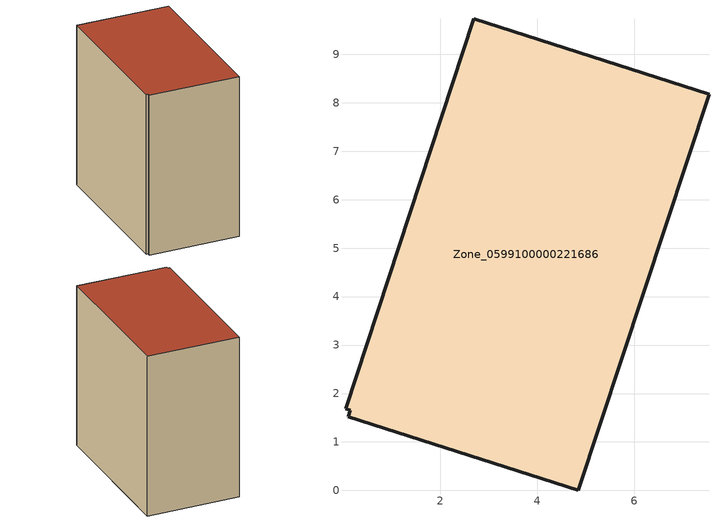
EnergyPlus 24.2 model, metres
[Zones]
Zone_0599100000221686
 floor ground (C_G): 0.14,1.65 0.04,1.68 2.68,9.74 7.54,8.17 4.84,0 0.1,1.52 z0
 wall outside (C_F): 4.84,0 7.54,8.17 2.68,9.74 0.04,1.68 0.14,1.65 0.1,1.52 4.84,0 z0:9.02
 roof outside (C_R): 0.14,1.65 0.1,1.52 4.84,0 7.54,8.17 2.68,9.74 0.04,1.68 z9.02
[BUILDING]
Pand.0599100000221686: North Axis=0; Terrain=City; Loads Convergence Tolerance Value=0.04; Temperature Convergence Tolerance Value=0.4; Solar Distribution=FullExterior; Maximum Number of Warmup Days=25; Minimum Number of Warmup Days=1
[Site:Location]
Rotterdam.The.Hague.AP_ZH_NLD Design_Conditions: Latitude=51.96; Longitude=4.45; Time Zone=1; Elevation=-4.5
[SITE:GROUNDTEMPERATURE:BUILDINGSURFACE]
18, 18, 18, 18, 18, 18, 18, 18, 18, 18, 18, 18
[MATERIAL] Thermal Absorptance=0.9; Solar Absorptance=0.7; Visible Absorptance=0.7
Name | Roughness | Thickness | Conductivity | Density | Specific Heat
G.TI.1975-1991 | MediumSmooth | 0.15 | 0.288461 | 540 | 1210
F.TI.1975-1991 | Rough | 0.3 | 0.230769 | 1920 | 840
R.TI.1975-1991 | MediumRough | 0.2 | 0.153846 | 1500 | 1000
[CONSTRUCTION]
C_G: G.TI.1975-1991
C_F: F.TI.1975-1991
C_R: R.TI.1975-1991
[ZONE]
Zone_0599100000221686: Type=1; Multiplier=1; Ceiling Height=Autocalculate; Volume=Autocalculate; Floor Area=autocalculate; Part of Total Floor Area=Yes
[ZONEINFILTRATION:DESIGNFLOWRATE]
Infil_Zone_0599100000221686: Zone or ZoneList or Space or SpaceList=Zone_0599100000221686; Schedule=AlwaysOn; Design Flow Rate Calculation Method=Flow/Area; Flow Rate per Floor Area=0.003; Constant Term Coefficient=1; Temperature Term Coefficient=0; Velocity Term Coefficient=0; Velocity Squared Term Coefficient=0
[HVACTEMPLATE:ZONE:IDEALLOADSAIRSYSTEM]
Zone_0599100000221686: Maximum Heating Supply Air Temperature=50; Minimum Cooling Supply Air Temperature=13; Maximum Heating Supply Air Humidity Ratio=0.0156; Minimum Cooling Supply Air Humidity Ratio=0.0077; Heating Limit=NoLimit; Cooling Limit=NoLimit; Dehumidification Control Type=ConstantSensibleHeatRatio; Cooling Sensible Heat Ratio=0.7; Dehumidification Setpoint=60; Humidification Control Type=None; Humidification Setpoint=30; Outdoor Air Method=None; Outdoor Air Flow Rate per Person=0.00944; Outdoor Air Flow Rate per Zone Floor Area=0; Outdoor Air Flow Rate per Zone=0; Demand Controlled Ventilation Type=None; Outdoor Air Economizer Type=NoEconomizer; Heat Recovery Type=None; Sensible Heat Recovery Effectiveness=0.7; Latent Heat Recovery Effectiveness=0.65
[ZONECONTROL:THERMOSTAT]
ThermostatControl_Zone_0599100000221686: Zone or ZoneList=Zone_0599100000221686; Control Type Schedule=DualSetpointControlType; Control 1=Thermostat_Zone_0599100000221686; Temperature Difference Between Cutout And Setpoint=0
[THERMOSTATSETPOINT:DUALSETPOINT]
Thermostat_Zone_0599100000221686: Heating Setpoint Temperature Schedule=HeatingSetpoint_Zone_0599100000221686; Cooling Setpoint Temperature Schedule=CoolingSetpoint_Zone_0599100000221686
[SCHEDULE:COMPACT]
HeatingSetpoint_Zone_0599100000221686: Through: 12/31, For: AllDays, Until: 24:00, 21
CoolingSetpoint_Zone_0599100000221686: Through: 12/31, For: AllDays, Until: 24:00, 24
DualSetpointControlType: Through: 12/31, For: AllDays, Until: 24:00, 4
AlwaysOn: Through: 12/31, For: AllDays, Until: 24:00, 1
